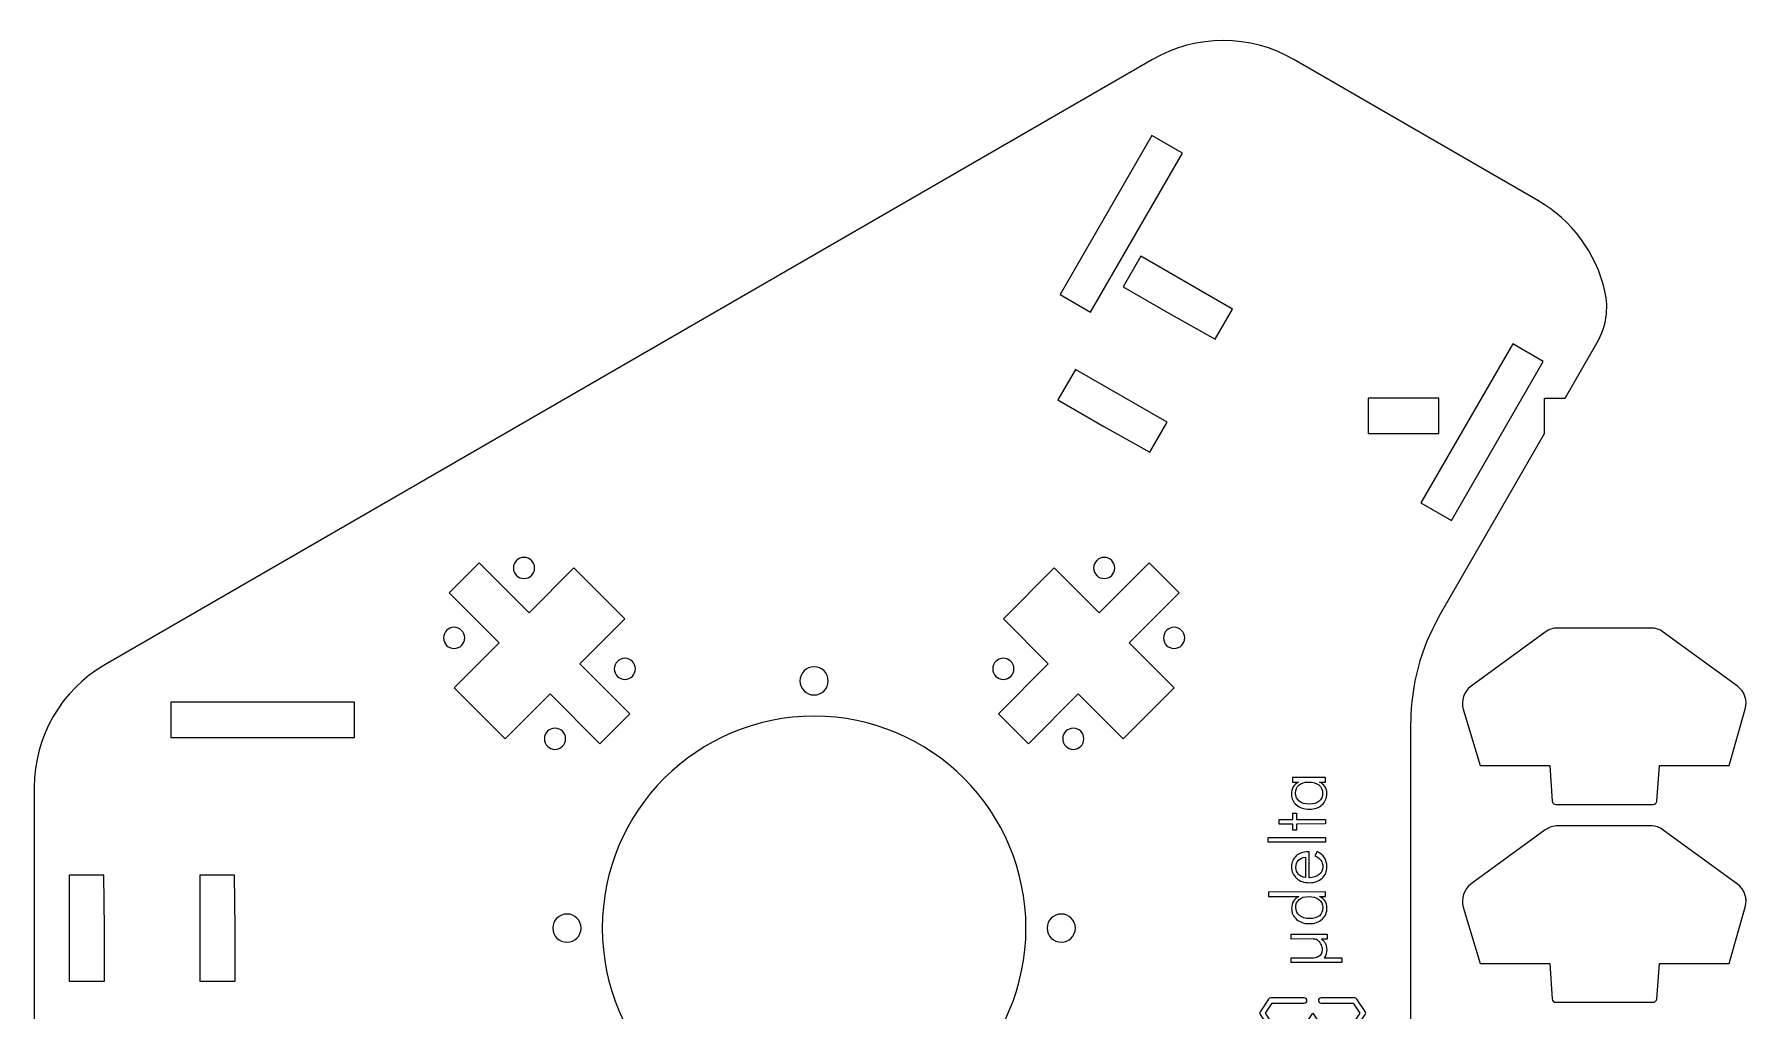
# Model space of a CAD drawing. Header units: inches. Extents: x 89 to 332, y -275 to -22.
# Drawn here: x 88.8 to 331.4, y -160 to -21.8 of the extents above; entities that cross this region are included whole.
import ezdxf

# ---------------------------------------------------------------- set-up
doc = ezdxf.new("R2010")
doc.units = ezdxf.units.IN
doc.header["$MEASUREMENT"] = 0
for name, color, linetype in [('Exterieur', 7, 'Continuous'), ('Gravure', 7, 'Continuous'), ('interieur', 7, 'Continuous')]:
    doc.layers.add(name, color=color, linetype=linetype)

# ---------------------------------------------------------------- blocks, each defined once
blk = doc.blocks.new('block 3')
at = {"layer": 'Exterieur', "lineweight": 0}
blk.add_lwpolyline([(247.06, -260.54), (247.06, -260.54)], dxfattribs=at)
blk = doc.blocks.new('block 4')
at = {"layer": 'Exterieur', "lineweight": 0}
blk.add_lwpolyline([(247.06, -260.54), (247.06, -260.54)], dxfattribs=at)
blk = doc.blocks.new('block 5')
at = {"layer": 'Exterieur', "lineweight": 0}
blk.add_lwpolyline([(289.49, -90.66), (289.49, -90.66)], dxfattribs=at)
blk = doc.blocks.new('block 6')
at = {"layer": 'Exterieur', "lineweight": 0}
blk.add_lwpolyline([(289.49, -90.66), (289.49, -90.66)], dxfattribs=at)
blk = doc.blocks.new('block 7')
at = {"layer": 'Exterieur', "lineweight": 0}
blk.add_open_spline([(267.17, -25.4), (260.98, -21.83), (253.36, -21.83), (247.17, -25.4)], degree=3, dxfattribs=at)
blk = doc.blocks.new('block 8')
at = {"layer": 'Exterieur', "lineweight": 0}
blk.add_lwpolyline([(247.17, -25.4), (98.79, -111.07)], dxfattribs=at)
blk = doc.blocks.new('block 9')
at = {"layer": 'Exterieur', "lineweight": 0}
blk.add_open_spline([(98.79, -111.07), (92.6, -114.64), (88.79, -121.24), (88.79, -128.39)], degree=3, dxfattribs=at)
blk = doc.blocks.new('block 10')
at = {"layer": 'Exterieur', "lineweight": 0}
blk.add_lwpolyline([(88.79, -128.39), (88.79, -168.3)], dxfattribs=at)
blk = doc.blocks.new('block 11')
at = {"layer": 'Exterieur', "lineweight": 0}
blk.add_open_spline([(88.79, -168.3), (88.79, -175.44), (92.6, -182.04), (98.79, -185.62)], degree=3, dxfattribs=at)
blk = doc.blocks.new('block 12')
at = {"layer": 'Exterieur', "lineweight": 0}
blk.add_lwpolyline([(98.79, -185.62), (247.17, -271.28)], dxfattribs=at)
blk = doc.blocks.new('block 13')
at = {"layer": 'Exterieur', "lineweight": 0}
blk.add_open_spline([(247.17, -271.28), (253.36, -274.86), (260.98, -274.86), (267.17, -271.28)], degree=3, dxfattribs=at)
blk = doc.blocks.new('block 14')
at = {"layer": 'Exterieur', "lineweight": 0}
blk.add_lwpolyline([(267.17, -271.28), (301.73, -251.33)], dxfattribs=at)
blk = doc.blocks.new('block 15')
at = {"layer": 'Exterieur', "lineweight": 0}
blk.add_open_spline([(301.73, -251.33), (306.54, -248.56), (309.98, -243.91), (311.22, -238.5)], degree=3, dxfattribs=at)
blk = doc.blocks.new('block 16')
at = {"layer": 'Exterieur', "lineweight": 0}
blk.add_open_spline([(311.22, -238.5), (311.79, -236.03), (311.4, -233.45), (310.14, -231.26)], degree=3, dxfattribs=at)
blk = doc.blocks.new('block 17')
at = {"layer": 'Exterieur', "lineweight": 0}
blk.add_lwpolyline([(310.14, -231.26), (305.57, -223.34)], dxfattribs=at)
blk = doc.blocks.new('block 18')
at = {"layer": 'Exterieur', "lineweight": 0}
blk.add_lwpolyline([(305.57, -223.34), (302.68, -223.34)], dxfattribs=at)
blk = doc.blocks.new('block 19')
at = {"layer": 'Exterieur', "lineweight": 0}
blk.add_lwpolyline([(302.68, -223.34), (302.68, -218.33)], dxfattribs=at)
blk = doc.blocks.new('block 20')
at = {"layer": 'Exterieur', "lineweight": 0}
blk.add_lwpolyline([(302.68, -218.33), (287.76, -192.48)], dxfattribs=at)
blk = doc.blocks.new('block 21')
at = {"layer": 'Exterieur', "lineweight": 0}
blk.add_open_spline([(283.74, -177.49), (283.74, -182.75), (285.13, -187.92), (287.76, -192.48)], degree=3, dxfattribs=at)
blk = doc.blocks.new('block 22')
at = {"layer": 'Exterieur', "lineweight": 0}
blk.add_lwpolyline([(283.74, -177.49), (283.74, -148.34)], dxfattribs=at)
blk = doc.blocks.new('block 23')
at = {"layer": 'Exterieur', "lineweight": 0}
blk.add_lwpolyline([(283.74, -148.34), (283.74, -119.2)], dxfattribs=at)
blk = doc.blocks.new('block 24')
at = {"layer": 'Exterieur', "lineweight": 0}
blk.add_open_spline([(287.76, -104.2), (285.13, -108.76), (283.74, -113.93), (283.74, -119.2)], degree=3, dxfattribs=at)
blk = doc.blocks.new('block 25')
at = {"layer": 'Exterieur', "lineweight": 0}
blk.add_lwpolyline([(287.76, -104.2), (302.68, -78.34)], dxfattribs=at)
blk = doc.blocks.new('block 26')
at = {"layer": 'Exterieur', "lineweight": 0}
blk.add_lwpolyline([(302.68, -78.34), (302.68, -73.34)], dxfattribs=at)
blk = doc.blocks.new('block 27')
at = {"layer": 'Exterieur', "lineweight": 0}
blk.add_lwpolyline([(302.68, -73.34), (305.57, -73.34)], dxfattribs=at)
blk = doc.blocks.new('block 28')
at = {"layer": 'Exterieur', "lineweight": 0}
blk.add_lwpolyline([(305.57, -73.34), (310.14, -65.43)], dxfattribs=at)
blk = doc.blocks.new('block 29')
at = {"layer": 'Exterieur', "lineweight": 0}
blk.add_open_spline([(310.14, -65.43), (311.4, -63.24), (311.79, -60.65), (311.22, -58.19)], degree=3, dxfattribs=at)
blk = doc.blocks.new('block 30')
at = {"layer": 'Exterieur', "lineweight": 0}
blk.add_open_spline([(311.22, -58.19), (309.97, -52.78), (306.54, -48.13), (301.73, -45.36)], degree=3, dxfattribs=at)
blk = doc.blocks.new('block 31')
at = {"layer": 'Exterieur', "lineweight": 0}
blk.add_lwpolyline([(301.73, -45.36), (267.17, -25.4)], dxfattribs=at)
blk = doc.blocks.new('block 32')
at = {"layer": 'Exterieur', "lineweight": 0}
blk.add_lwpolyline([(247.06, -36.14), (247.06, -36.14)], dxfattribs=at)
blk = doc.blocks.new('block 33')
at = {"layer": 'Exterieur', "lineweight": 0}
blk.add_lwpolyline([(247.06, -36.14), (247.06, -36.14)], dxfattribs=at)
blk = doc.blocks.new('block 34')
at = {"layer": 'Exterieur', "lineweight": 0}
blk.add_lwpolyline([(298.16, -231.04), (298.16, -231.04)], dxfattribs=at)
blk = doc.blocks.new('block 35')
at = {"layer": 'Exterieur', "lineweight": 0}
blk.add_lwpolyline([(289.49, -206.03), (289.49, -206.03)], dxfattribs=at)
blk = doc.blocks.new('block 36')
at = {"layer": 'Exterieur', "lineweight": 0}
for points in [[(289.49, -206.03), (289.49, -206.03)], [(302.49, -228.54), (302.49, -228.54)]]:
    blk.add_lwpolyline(points, dxfattribs=at)
blk = doc.blocks.new('block 37')
at = {"layer": 'Exterieur', "lineweight": 0}
for points in [[(302.49, -228.54), (302.49, -228.54)], [(298.16, -231.04), (298.16, -231.04)]]:
    blk.add_lwpolyline(points, dxfattribs=at)
blk = doc.blocks.new('block 2')
at = {"layer": 'Exterieur'}
for name in ['block 7', 'block 8', 'block 31', 'block 32', 'block 33', 'block 30', 'block 29', 'block 28', 'block 26', 'block 27', 'block 25', 'block 5', 'block 6', 'block 24', 'block 9', 'block 23', 'block 10', 'block 22', 'block 11', 'block 21', 'block 12', 'block 20', 'block 35', 'block 36', 'block 19', 'block 18', 'block 17', 'block 37', 'block 34', 'block 16', 'block 15', 'block 14', 'block 3', 'block 4', 'block 13']:
    blk.add_blockref(name, (0, 0), dxfattribs=at)
blk = doc.blocks.new('block 39')
at = {"layer": 'Exterieur', "lineweight": 0}
blk.add_lwpolyline([(303.44, -125.33), (303.76, -130.35)], dxfattribs=at)
blk = doc.blocks.new('block 40')
at = {"layer": 'Exterieur', "lineweight": 0}
blk.add_open_spline([(303.76, -130.35), (303.77, -130.61), (303.99, -130.82), (304.26, -130.82)], degree=3, dxfattribs=at)
blk = doc.blocks.new('block 41')
at = {"layer": 'Exterieur', "lineweight": 0}
blk.add_lwpolyline([(304.26, -130.82), (318.06, -130.82)], dxfattribs=at)
blk = doc.blocks.new('block 42')
at = {"layer": 'Exterieur', "lineweight": 0}
blk.add_open_spline([(318.06, -130.82), (318.32, -130.82), (318.54, -130.62), (318.56, -130.35)], degree=3, dxfattribs=at)
blk = doc.blocks.new('block 43')
at = {"layer": 'Exterieur', "lineweight": 0}
blk.add_lwpolyline([(318.56, -130.35), (318.94, -125.34)], dxfattribs=at)
blk = doc.blocks.new('block 44')
at = {"layer": 'Exterieur', "lineweight": 0}
blk.add_lwpolyline([(318.94, -125.34), (328.82, -125.34)], dxfattribs=at)
blk = doc.blocks.new('block 45')
at = {"layer": 'Exterieur', "lineweight": 0}
blk.add_lwpolyline([(328.82, -125.34), (331.1, -117.35)], dxfattribs=at)
blk = doc.blocks.new('block 46')
at = {"layer": 'Exterieur', "lineweight": 0}
blk.add_open_spline([(331.1, -117.35), (331.45, -116.14), (331, -114.85), (329.99, -114.11)], degree=3, dxfattribs=at)
blk = doc.blocks.new('block 47')
at = {"layer": 'Exterieur', "lineweight": 0}
blk.add_lwpolyline([(329.99, -114.11), (319.49, -106.43)], dxfattribs=at)
blk = doc.blocks.new('block 48')
at = {"layer": 'Exterieur', "lineweight": 0}
blk.add_open_spline([(319.49, -106.43), (318.98, -106.06), (318.36, -105.86), (317.72, -105.86)], degree=3, dxfattribs=at)
blk = doc.blocks.new('block 49')
at = {"layer": 'Exterieur', "lineweight": 0}
blk.add_lwpolyline([(317.72, -105.86), (304.55, -105.86)], dxfattribs=at)
blk = doc.blocks.new('block 50')
at = {"layer": 'Exterieur', "lineweight": 0}
blk.add_open_spline([(304.55, -105.86), (303.91, -105.86), (303.29, -106.06), (302.78, -106.43)], degree=3, dxfattribs=at)
blk = doc.blocks.new('block 51')
at = {"layer": 'Exterieur', "lineweight": 0}
blk.add_lwpolyline([(302.78, -106.43), (292.27, -114.08)], dxfattribs=at)
blk = doc.blocks.new('block 52')
at = {"layer": 'Exterieur', "lineweight": 0}
blk.add_open_spline([(292.27, -114.08), (291.24, -114.83), (290.8, -116.15), (291.16, -117.37)], degree=3, dxfattribs=at)
blk = doc.blocks.new('block 53')
at = {"layer": 'Exterieur', "lineweight": 0}
blk.add_lwpolyline([(291.16, -117.37), (293.56, -125.33)], dxfattribs=at)
blk = doc.blocks.new('block 54')
at = {"layer": 'Exterieur', "lineweight": 0}
blk.add_lwpolyline([(293.56, -125.33), (303.44, -125.33)], dxfattribs=at)
blk = doc.blocks.new('block 38')
at = {"layer": 'Exterieur'}
for name in ['block 51', 'block 50', 'block 49', 'block 48', 'block 47', 'block 52', 'block 46', 'block 53', 'block 45', 'block 54', 'block 39', 'block 43', 'block 44', 'block 40', 'block 41', 'block 42']:
    blk.add_blockref(name, (0, 0), dxfattribs=at)
blk = doc.blocks.new('block 56')
at = {"layer": 'Exterieur', "lineweight": 0}
blk.add_lwpolyline([(303.44, -153.34), (303.76, -158.36)], dxfattribs=at)
blk = doc.blocks.new('block 57')
at = {"layer": 'Exterieur', "lineweight": 0}
blk.add_open_spline([(303.76, -158.36), (303.77, -158.62), (303.99, -158.83), (304.26, -158.83)], degree=3, dxfattribs=at)
blk = doc.blocks.new('block 58')
at = {"layer": 'Exterieur', "lineweight": 0}
blk.add_lwpolyline([(304.26, -158.83), (318.06, -158.83)], dxfattribs=at)
blk = doc.blocks.new('block 59')
at = {"layer": 'Exterieur', "lineweight": 0}
blk.add_open_spline([(318.06, -158.83), (318.32, -158.83), (318.54, -158.63), (318.56, -158.37)], degree=3, dxfattribs=at)
blk = doc.blocks.new('block 60')
at = {"layer": 'Exterieur', "lineweight": 0}
blk.add_lwpolyline([(318.56, -158.37), (318.94, -153.35)], dxfattribs=at)
blk = doc.blocks.new('block 61')
at = {"layer": 'Exterieur', "lineweight": 0}
blk.add_lwpolyline([(318.94, -153.35), (328.82, -153.35)], dxfattribs=at)
blk = doc.blocks.new('block 62')
at = {"layer": 'Exterieur', "lineweight": 0}
blk.add_lwpolyline([(328.82, -153.35), (331.1, -145.36)], dxfattribs=at)
blk = doc.blocks.new('block 63')
at = {"layer": 'Exterieur', "lineweight": 0}
blk.add_open_spline([(331.1, -145.36), (331.45, -144.15), (331, -142.86), (329.99, -142.12)], degree=3, dxfattribs=at)
blk = doc.blocks.new('block 64')
at = {"layer": 'Exterieur', "lineweight": 0}
blk.add_lwpolyline([(329.99, -142.12), (319.49, -134.45)], dxfattribs=at)
blk = doc.blocks.new('block 65')
at = {"layer": 'Exterieur', "lineweight": 0}
blk.add_open_spline([(319.49, -134.45), (318.98, -134.07), (318.36, -133.87), (317.72, -133.87)], degree=3, dxfattribs=at)
blk = doc.blocks.new('block 66')
at = {"layer": 'Exterieur', "lineweight": 0}
blk.add_lwpolyline([(317.72, -133.87), (304.55, -133.87)], dxfattribs=at)
blk = doc.blocks.new('block 67')
at = {"layer": 'Exterieur', "lineweight": 0}
blk.add_open_spline([(304.55, -133.87), (303.91, -133.87), (303.29, -134.07), (302.78, -134.44)], degree=3, dxfattribs=at)
blk = doc.blocks.new('block 68')
at = {"layer": 'Exterieur', "lineweight": 0}
blk.add_lwpolyline([(302.78, -134.44), (292.27, -142.09)], dxfattribs=at)
blk = doc.blocks.new('block 69')
at = {"layer": 'Exterieur', "lineweight": 0}
blk.add_open_spline([(292.27, -142.09), (291.24, -142.84), (290.8, -144.16), (291.16, -145.38)], degree=3, dxfattribs=at)
blk = doc.blocks.new('block 70')
at = {"layer": 'Exterieur', "lineweight": 0}
blk.add_lwpolyline([(291.16, -145.38), (293.56, -153.34)], dxfattribs=at)
blk = doc.blocks.new('block 71')
at = {"layer": 'Exterieur', "lineweight": 0}
blk.add_lwpolyline([(293.56, -153.34), (303.44, -153.34)], dxfattribs=at)
blk = doc.blocks.new('block 55')
at = {"layer": 'Exterieur'}
for name in ['block 68', 'block 67', 'block 66', 'block 65', 'block 64', 'block 69', 'block 63', 'block 70', 'block 62', 'block 71', 'block 56', 'block 60', 'block 61', 'block 57', 'block 58', 'block 59']:
    blk.add_blockref(name, (0, 0), dxfattribs=at)
blk = doc.blocks.new('block 97')
at = {"layer": 'interieur', "lineweight": 0}
blk.add_open_spline([(248.71, -107.26), (248.71, -106.43), (249.39, -105.76), (250.21, -105.76), (251.04, -105.76), (251.71, -106.43), (251.71, -107.26), (251.71, -108.09), (251.04, -108.76), (250.21, -108.76), (249.39, -108.76), (248.71, -108.09), (248.71, -107.26), (248.71, -107.26), (248.71, -107.26), (248.71, -107.26)], degree=3, knots=[0, 0, 0, 0, 1, 1, 1, 2, 2, 2, 3, 3, 3, 4, 4, 4, 5, 5, 5, 5], dxfattribs=at)
blk = doc.blocks.new('block 106')
at = {"layer": 'interieur', "lineweight": 0}
blk.add_lwpolyline([(243.85, -107.97), (250.92, -100.9)], dxfattribs=at)
blk = doc.blocks.new('block 107')
at = {"layer": 'interieur', "lineweight": 0}
blk.add_lwpolyline([(243.85, -107.97), (243.85, -107.97)], dxfattribs=at)
blk = doc.blocks.new('block 108')
at = {"layer": 'interieur', "lineweight": 0}
blk.add_lwpolyline([(232.39, -110.94), (232.39, -110.94)], dxfattribs=at)
blk = doc.blocks.new('block 109')
at = {"layer": 'interieur', "lineweight": 0}
blk.add_lwpolyline([(226.03, -104.57), (232.39, -110.94)], dxfattribs=at)
blk = doc.blocks.new('block 110')
at = {"layer": 'interieur', "lineweight": 0}
blk.add_lwpolyline([(233.24, -97.36), (226.03, -104.57)], dxfattribs=at)
blk = doc.blocks.new('block 111')
at = {"layer": 'interieur', "lineweight": 0}
blk.add_lwpolyline([(239.61, -103.72), (233.24, -97.36)], dxfattribs=at)
blk = doc.blocks.new('block 112')
at = {"layer": 'interieur', "lineweight": 0}
blk.add_lwpolyline([(246.68, -96.65), (239.61, -103.72)], dxfattribs=at)
blk = doc.blocks.new('block 113')
at = {"layer": 'interieur', "lineweight": 0}
blk.add_lwpolyline([(250.92, -100.9), (246.68, -96.65)], dxfattribs=at)
blk = doc.blocks.new('block 115')
at = {"layer": 'interieur', "lineweight": 0}
blk.add_open_spline([(238.81, -97.36), (238.81, -96.53), (239.49, -95.86), (240.31, -95.86), (241.14, -95.86), (241.81, -96.53), (241.81, -97.36), (241.81, -98.19), (241.14, -98.86), (240.31, -98.86), (239.49, -98.86), (238.81, -98.19), (238.81, -97.36), (238.81, -97.36), (238.81, -97.36), (238.81, -97.36)], degree=3, knots=[0, 0, 0, 0, 1, 1, 1, 2, 2, 2, 3, 3, 3, 4, 4, 4, 5, 5, 5, 5], dxfattribs=at)
blk = doc.blocks.new('block 116')
at = {"layer": 'interieur', "lineweight": 0}
blk.add_lwpolyline([(226.03, -110.14), (226.03, -110.14)], dxfattribs=at)
blk = doc.blocks.new('block 118')
at = {"layer": 'interieur', "lineweight": 0}
blk.add_lwpolyline([(199.23, -111.34), (199.23, -111.34)], dxfattribs=at)
blk = doc.blocks.new('block 119')
at = {"layer": 'interieur', "lineweight": 0}
blk.add_open_spline([(232.23, -148.34), (232.23, -147.24), (233.13, -146.34), (234.23, -146.34), (235.34, -146.34), (236.23, -147.24), (236.23, -148.34), (236.23, -149.45), (235.34, -150.34), (234.23, -150.34), (233.13, -150.34), (232.23, -149.45), (232.23, -148.34), (232.23, -148.34), (232.23, -148.34), (232.23, -148.34)], degree=3, knots=[0, 0, 0, 0, 1, 1, 1, 2, 2, 2, 3, 3, 3, 4, 4, 4, 5, 5, 5, 5], dxfattribs=at)
blk = doc.blocks.new('block 120')
at = {"layer": 'interieur', "lineweight": 0}
blk.add_open_spline([(162.23, -148.34), (162.23, -147.24), (163.13, -146.34), (164.23, -146.34), (165.34, -146.34), (166.23, -147.24), (166.23, -148.34), (166.23, -149.45), (165.34, -150.34), (164.23, -150.34), (163.13, -150.34), (162.23, -149.45), (162.23, -148.34), (162.23, -148.34), (162.23, -148.34), (162.23, -148.34)], degree=3, knots=[0, 0, 0, 0, 1, 1, 1, 2, 2, 2, 3, 3, 3, 4, 4, 4, 5, 5, 5, 5], dxfattribs=at)
blk = doc.blocks.new('block 127')
at = {"layer": 'interieur', "lineweight": 0}
blk.add_open_spline([(234.43, -121.54), (234.43, -120.71), (235.1, -120.04), (235.93, -120.04), (236.76, -120.04), (237.43, -120.71), (237.43, -121.54), (237.43, -122.37), (236.76, -123.04), (235.93, -123.04), (235.1, -123.04), (234.43, -122.37), (234.43, -121.54), (234.43, -121.54), (234.43, -121.54), (234.43, -121.54)], degree=3, knots=[0, 0, 0, 0, 1, 1, 1, 2, 2, 2, 3, 3, 3, 4, 4, 4, 5, 5, 5, 5], dxfattribs=at)
blk = doc.blocks.new('block 134')
at = {"layer": 'interieur', "lineweight": 0}
blk.add_lwpolyline([(243, -121.54), (250.21, -114.33)], dxfattribs=at)
blk = doc.blocks.new('block 135')
at = {"layer": 'interieur', "lineweight": 0}
blk.add_lwpolyline([(236.64, -115.18), (243, -121.54)], dxfattribs=at)
blk = doc.blocks.new('block 136')
at = {"layer": 'interieur', "lineweight": 0}
blk.add_lwpolyline([(229.57, -122.25), (236.64, -115.18)], dxfattribs=at)
blk = doc.blocks.new('block 137')
at = {"layer": 'interieur', "lineweight": 0}
blk.add_lwpolyline([(225.32, -118.01), (229.57, -122.25)], dxfattribs=at)
blk = doc.blocks.new('block 141')
at = {"layer": 'interieur', "lineweight": 0}
blk.add_open_spline([(146.75, -107.26), (146.75, -106.43), (147.42, -105.76), (148.25, -105.76), (149.08, -105.76), (149.75, -106.43), (149.75, -107.26), (149.75, -108.09), (149.08, -108.76), (148.25, -108.76), (147.42, -108.76), (146.75, -108.09), (146.75, -107.26), (146.75, -107.26), (146.75, -107.26), (146.75, -107.26)], degree=3, knots=[0, 0, 0, 0, 1, 1, 1, 2, 2, 2, 3, 3, 3, 4, 4, 4, 5, 5, 5, 5], dxfattribs=at)
blk = doc.blocks.new('block 142')
at = {"layer": 'interieur', "lineweight": 0}
blk.add_lwpolyline([(158.86, -103.72), (151.78, -96.65)], dxfattribs=at)
blk = doc.blocks.new('block 143')
at = {"layer": 'interieur', "lineweight": 0}
blk.add_lwpolyline([(165.22, -97.36), (158.86, -103.72)], dxfattribs=at)
blk = doc.blocks.new('block 144')
at = {"layer": 'interieur', "lineweight": 0}
blk.add_lwpolyline([(172.43, -104.57), (165.22, -97.36)], dxfattribs=at)
blk = doc.blocks.new('block 145')
at = {"layer": 'interieur', "lineweight": 0}
blk.add_lwpolyline([(166.07, -110.94), (172.43, -104.57)], dxfattribs=at)
blk = doc.blocks.new('block 146')
at = {"layer": 'interieur', "lineweight": 0}
blk.add_lwpolyline([(166.07, -110.94), (166.07, -110.94)], dxfattribs=at)
blk = doc.blocks.new('block 147')
at = {"layer": 'interieur', "lineweight": 0}
blk.add_lwpolyline([(154.61, -107.97), (154.61, -107.97)], dxfattribs=at)
blk = doc.blocks.new('block 148')
at = {"layer": 'interieur', "lineweight": 0}
blk.add_lwpolyline([(147.54, -100.9), (154.61, -107.97)], dxfattribs=at)
blk = doc.blocks.new('block 149')
at = {"layer": 'interieur', "lineweight": 0}
blk.add_lwpolyline([(151.78, -96.65), (147.54, -100.9)], dxfattribs=at)
blk = doc.blocks.new('block 150')
at = {"layer": 'interieur', "lineweight": 0}
blk.add_open_spline([(156.65, -97.36), (156.65, -96.53), (157.32, -95.86), (158.15, -95.86), (158.98, -95.86), (159.65, -96.53), (159.65, -97.36), (159.65, -98.19), (158.98, -98.86), (158.15, -98.86), (157.32, -98.86), (156.65, -98.19), (156.65, -97.36), (156.65, -97.36), (156.65, -97.36), (156.65, -97.36)], degree=3, knots=[0, 0, 0, 0, 1, 1, 1, 2, 2, 2, 3, 3, 3, 4, 4, 4, 5, 5, 5, 5], dxfattribs=at)
blk = doc.blocks.new('block 151')
at = {"layer": 'interieur', "lineweight": 0}
blk.add_lwpolyline([(172.43, -110.14), (172.43, -110.14)], dxfattribs=at)
blk = doc.blocks.new('block 152')
at = {"layer": 'interieur', "lineweight": 0}
blk.add_open_spline([(161.03, -121.54), (161.03, -120.71), (161.7, -120.04), (162.53, -120.04), (163.36, -120.04), (164.03, -120.71), (164.03, -121.54), (164.03, -122.37), (163.36, -123.04), (162.53, -123.04), (161.7, -123.04), (161.03, -122.37), (161.03, -121.54), (161.03, -121.54), (161.03, -121.54), (161.03, -121.54)], degree=3, knots=[0, 0, 0, 0, 1, 1, 1, 2, 2, 2, 3, 3, 3, 4, 4, 4, 5, 5, 5, 5], dxfattribs=at)
blk = doc.blocks.new('block 153')
at = {"layer": 'interieur', "lineweight": 0}
blk.add_lwpolyline([(168.9, -122.25), (173.14, -118.01)], dxfattribs=at)
blk = doc.blocks.new('block 154')
at = {"layer": 'interieur', "lineweight": 0}
blk.add_lwpolyline([(161.83, -115.18), (168.9, -122.25)], dxfattribs=at)
blk = doc.blocks.new('block 155')
at = {"layer": 'interieur', "lineweight": 0}
blk.add_lwpolyline([(155.46, -121.54), (161.83, -115.18)], dxfattribs=at)
blk = doc.blocks.new('block 156')
at = {"layer": 'interieur', "lineweight": 0}
blk.add_lwpolyline([(148.25, -114.33), (155.46, -121.54)], dxfattribs=at)
blk = doc.blocks.new('block 157')
at = {"layer": 'interieur', "lineweight": 0}
blk.add_open_spline([(169.23, -148.34), (169.23, -131.77), (182.66, -118.34), (199.23, -118.34), (215.8, -118.34), (229.23, -131.77), (229.23, -148.34), (229.23, -164.91), (215.8, -178.34), (199.23, -178.34), (182.66, -178.34), (169.23, -164.91), (169.23, -148.34), (169.23, -148.34), (169.23, -148.34), (169.23, -148.34)], degree=3, knots=[0, 0, 0, 0, 1, 1, 1, 2, 2, 2, 3, 3, 3, 4, 4, 4, 5, 5, 5, 5], dxfattribs=at)
blk = doc.blocks.new('block 174')
at = {"layer": 'interieur', "lineweight": 0}
blk.add_lwpolyline([(277.68, -73.34), (277.68, -78.34)], dxfattribs=at)
blk = doc.blocks.new('block 175')
at = {"layer": 'interieur', "lineweight": 0}
blk.add_lwpolyline([(256.03, -64.97), (258.48, -60.73)], dxfattribs=at)
blk = doc.blocks.new('block 176')
at = {"layer": 'interieur', "lineweight": 0}
blk.add_lwpolyline([(249.48, -61.31), (256.03, -64.97)], dxfattribs=at)
blk = doc.blocks.new('block 177')
at = {"layer": 'interieur', "lineweight": 0}
blk.add_lwpolyline([(242.99, -57.56), (249.48, -61.31)], dxfattribs=at)
blk = doc.blocks.new('block 178')
at = {"layer": 'interieur', "lineweight": 0}
blk.add_lwpolyline([(245.49, -53.23), (242.99, -57.56)], dxfattribs=at)
blk = doc.blocks.new('block 179')
at = {"layer": 'interieur', "lineweight": 0}
blk.add_lwpolyline([(258.48, -60.73), (245.49, -53.23)], dxfattribs=at)
blk = doc.blocks.new('block 180')
at = {"layer": 'interieur', "lineweight": 0}
blk.add_lwpolyline([(238.39, -61.16), (251.39, -38.64)], dxfattribs=at)
blk = doc.blocks.new('block 181')
at = {"layer": 'interieur', "lineweight": 0}
blk.add_lwpolyline([(234.06, -58.66), (238.39, -61.16)], dxfattribs=at)
blk = doc.blocks.new('block 182')
at = {"layer": 'interieur', "lineweight": 0}
blk.add_lwpolyline([(246.78, -80.99), (249.23, -76.75)], dxfattribs=at)
blk = doc.blocks.new('block 183')
at = {"layer": 'interieur', "lineweight": 0}
blk.add_lwpolyline([(240.24, -77.32), (246.78, -80.99)], dxfattribs=at)
blk = doc.blocks.new('block 184')
at = {"layer": 'interieur', "lineweight": 0}
blk.add_lwpolyline([(233.74, -73.58), (240.24, -77.32)], dxfattribs=at)
blk = doc.blocks.new('block 185')
at = {"layer": 'interieur', "lineweight": 0}
blk.add_lwpolyline([(236.24, -69.25), (233.74, -73.58)], dxfattribs=at)
blk = doc.blocks.new('block 186')
at = {"layer": 'interieur', "lineweight": 0}
blk.add_lwpolyline([(249.23, -76.75), (236.24, -69.25)], dxfattribs=at)
blk = doc.blocks.new('block 187')
at = {"layer": 'interieur', "lineweight": 0}
blk.add_lwpolyline([(287.68, -78.34), (287.68, -73.34)], dxfattribs=at)
blk = doc.blocks.new('block 188')
at = {"layer": 'interieur', "lineweight": 0}
blk.add_lwpolyline([(287.68, -78.34), (287.68, -78.34)], dxfattribs=at)
blk = doc.blocks.new('block 189')
at = {"layer": 'interieur', "lineweight": 0}
blk.add_lwpolyline([(287.68, -73.34), (287.68, -73.34)], dxfattribs=at)
blk = doc.blocks.new('block 190')
at = {"layer": 'interieur', "lineweight": 0}
blk.add_lwpolyline([(298.16, -65.64), (298.16, -65.64)], dxfattribs=at)
blk = doc.blocks.new('block 191')
at = {"layer": 'interieur', "lineweight": 0}
blk.add_lwpolyline([(302.49, -68.14), (298.16, -65.64)], dxfattribs=at)
blk = doc.blocks.new('block 192')
at = {"layer": 'interieur', "lineweight": 0}
blk.add_lwpolyline([(108.15, -121.34), (134.15, -121.34)], dxfattribs=at)
blk = doc.blocks.new('block 193')
at = {"layer": 'interieur', "lineweight": 0}
blk.add_lwpolyline([(108.15, -116.34), (108.15, -121.34)], dxfattribs=at)
blk = doc.blocks.new('block 194')
at = {"layer": 'interieur', "lineweight": 0}
blk.add_lwpolyline([(134.15, -116.34), (108.15, -116.34)], dxfattribs=at)
blk = doc.blocks.new('block 195')
at = {"layer": 'interieur', "lineweight": 0}
blk.add_lwpolyline([(134.15, -121.34), (134.15, -116.34)], dxfattribs=at)
blk = doc.blocks.new('block 196')
at = {"layer": 'interieur', "lineweight": 0}
blk.add_lwpolyline([(117.22, -148.34), (117.13, -140.84)], dxfattribs=at)
blk = doc.blocks.new('block 197')
at = {"layer": 'interieur', "lineweight": 0}
blk.add_lwpolyline([(117.23, -155.84), (117.22, -148.34)], dxfattribs=at)
blk = doc.blocks.new('block 198')
at = {"layer": 'interieur', "lineweight": 0}
blk.add_lwpolyline([(112.23, -155.84), (117.23, -155.84)], dxfattribs=at)
blk = doc.blocks.new('block 199')
at = {"layer": 'interieur', "lineweight": 0}
blk.add_lwpolyline([(112.23, -140.84), (112.23, -155.84)], dxfattribs=at)
blk = doc.blocks.new('block 200')
at = {"layer": 'interieur', "lineweight": 0}
blk.add_lwpolyline([(117.13, -140.84), (112.23, -140.84)], dxfattribs=at)
blk = doc.blocks.new('block 205')
at = {"layer": 'interieur', "lineweight": 0}
blk.add_lwpolyline([(108.15, -121.34), (134.15, -121.34)], dxfattribs=at)
blk = doc.blocks.new('block 206')
at = {"layer": 'interieur', "lineweight": 0}
blk.add_lwpolyline([(108.15, -116.34), (108.15, -121.34)], dxfattribs=at)
blk = doc.blocks.new('block 207')
at = {"layer": 'interieur', "lineweight": 0}
blk.add_lwpolyline([(134.15, -116.34), (108.15, -116.34)], dxfattribs=at)
blk = doc.blocks.new('block 208')
at = {"layer": 'interieur', "lineweight": 0}
blk.add_lwpolyline([(134.15, -121.34), (134.15, -116.34)], dxfattribs=at)
blk = doc.blocks.new('block 209')
at = {"layer": 'interieur', "lineweight": 0}
blk.add_lwpolyline([(98.63, -140.84), (93.73, -140.84)], dxfattribs=at)
blk = doc.blocks.new('block 210')
at = {"layer": 'interieur', "lineweight": 0}
blk.add_lwpolyline([(98.73, -148.34), (98.63, -140.84)], dxfattribs=at)
blk = doc.blocks.new('block 211')
at = {"layer": 'interieur', "lineweight": 0}
blk.add_lwpolyline([(98.73, -155.84), (98.73, -148.34)], dxfattribs=at)
blk = doc.blocks.new('block 212')
at = {"layer": 'interieur', "lineweight": 0}
blk.add_lwpolyline([(93.73, -155.84), (98.73, -155.84)], dxfattribs=at)
blk = doc.blocks.new('block 213')
at = {"layer": 'interieur', "lineweight": 0}
blk.add_lwpolyline([(93.73, -140.84), (93.73, -155.84)], dxfattribs=at)
blk = doc.blocks.new('block 215')
at = {"layer": 'Gravure', "lineweight": 0}
for points in [[(267.56, -133.61), (267.56, -134.46), (267.01, -134.46), (267.01, -133.61), (265.11, -133.61), (265.11, -132.98), (267.01, -132.98), (267.01, -132.05), (267.55, -132.05), (267.55, -132.98), (271.64, -132.97), (271.64, -133.6), (267.56, -133.61)], [(271.64, -135.49), (271.64, -136.16), (263.55, -136.17), (263.55, -135.51), (271.64, -135.49)]]:
    blk.add_lwpolyline(points, dxfattribs=at)
for points, knots in [([(271.63, -127.67), (271.63, -127.67), (270.78, -127.67), (270.78, -127.67), (271.13, -127.82), (271.39, -128.03), (271.57, -128.31), (271.75, -128.59), (271.84, -128.91), (271.84, -129.29), (271.84, -129.96), (271.61, -130.49), (271.15, -130.9), (270.7, -131.3), (270.1, -131.51), (269.35, -131.51), (268.61, -131.51), (268, -131.31), (267.53, -130.91), (267.06, -130.51), (266.83, -129.99), (266.83, -129.36), (266.83, -128.97), (266.91, -128.63), (267.09, -128.34), (267.26, -128.05), (267.51, -127.83), (267.84, -127.67), (267.84, -127.67), (267, -127.67), (267, -127.67), (267, -127.67), (267, -127.03), (267, -127.03), (267, -127.03), (271.63, -127.02), (271.63, -127.02), (271.63, -127.02), (271.63, -127.67), (271.63, -127.67)], [0, 0, 0, 0, 1, 1, 1, 2, 2, 2, 3, 3, 3, 4, 4, 4, 5, 5, 5, 6, 6, 6, 7, 7, 7, 8, 8, 8, 9, 9, 9, 10, 10, 10, 11, 11, 11, 12, 12, 12, 13, 13, 13, 13]), ([(269.37, -130.79), (269.97, -130.79), (270.43, -130.66), (270.75, -130.39), (271.08, -130.12), (271.24, -129.73), (271.24, -129.23), (271.24, -128.74), (271.06, -128.36), (270.7, -128.08), (270.35, -127.8), (269.86, -127.66), (269.24, -127.66), (268.68, -127.66), (268.23, -127.8), (267.91, -128.08), (267.58, -128.36), (267.42, -128.74), (267.42, -129.22), (267.42, -129.71), (267.59, -130.09), (267.94, -130.37), (268.29, -130.65), (268.76, -130.79), (269.37, -130.79)], [0, 0, 0, 0, 1, 1, 1, 2, 2, 2, 3, 3, 3, 4, 4, 4, 5, 5, 5, 6, 6, 6, 7, 7, 7, 8, 8, 8, 8]), ([(269.35, -137.54), (269.35, -137.54), (269.35, -141.22), (269.35, -141.22), (269.95, -141.2), (270.42, -141.05), (270.76, -140.77), (271.1, -140.49), (271.27, -140.11), (271.27, -139.64), (271.27, -139.29), (271.18, -138.99), (270.99, -138.74), (270.81, -138.48), (270.53, -138.27), (270.16, -138.1), (270.16, -138.1), (270.48, -137.51), (270.48, -137.51), (270.95, -137.74), (271.3, -138.03), (271.52, -138.37), (271.74, -138.72), (271.85, -139.14), (271.85, -139.63), (271.85, -140.31), (271.63, -140.86), (271.17, -141.28), (270.72, -141.7), (270.12, -141.91), (269.39, -141.91), (268.63, -141.92), (268.01, -141.71), (267.55, -141.29), (267.08, -140.88), (266.85, -140.33), (266.84, -139.66), (266.84, -139.02), (267.06, -138.51), (267.49, -138.12), (267.92, -137.73), (268.49, -137.54), (269.21, -137.54), (269.21, -137.54), (269.35, -137.54), (269.35, -137.54)], [0, 0, 0, 0, 1, 1, 1, 2, 2, 2, 3, 3, 3, 4, 4, 4, 5, 5, 5, 6, 6, 6, 7, 7, 7, 8, 8, 8, 9, 9, 9, 10, 10, 10, 11, 11, 11, 12, 12, 12, 13, 13, 13, 14, 14, 14, 15, 15, 15, 15]), ([(268.8, -138.3), (268.38, -138.33), (268.05, -138.48), (267.81, -138.73), (267.58, -138.98), (267.47, -139.32), (267.47, -139.75), (267.47, -140.14), (267.59, -140.46), (267.83, -140.72), (268.08, -140.99), (268.4, -141.14), (268.81, -141.18), (268.81, -141.18), (268.8, -138.3), (268.8, -138.3)], [0, 0, 0, 0, 1, 1, 1, 2, 2, 2, 3, 3, 3, 4, 4, 4, 5, 5, 5, 5]), ([(271.66, -143.87), (271.66, -143.87), (270.81, -143.87), (270.81, -143.87), (271.15, -144.02), (271.42, -144.24), (271.59, -144.51), (271.77, -144.79), (271.86, -145.11), (271.86, -145.48), (271.86, -146.15), (271.63, -146.68), (271.18, -147.09), (270.72, -147.5), (270.12, -147.7), (269.37, -147.7), (268.63, -147.7), (268.03, -147.5), (267.56, -147.1), (267.09, -146.7), (266.85, -146.19), (266.85, -145.55), (266.85, -145.16), (266.94, -144.82), (267.11, -144.54), (267.28, -144.25), (267.54, -144.03), (267.87, -143.88), (267.87, -143.88), (263.56, -143.88), (263.56, -143.88), (263.56, -143.88), (263.56, -143.23), (263.56, -143.23), (263.56, -143.23), (271.65, -143.22), (271.65, -143.22), (271.65, -143.22), (271.66, -143.87), (271.66, -143.87)], [0, 0, 0, 0, 1, 1, 1, 2, 2, 2, 3, 3, 3, 4, 4, 4, 5, 5, 5, 6, 6, 6, 7, 7, 7, 8, 8, 8, 9, 9, 9, 10, 10, 10, 11, 11, 11, 12, 12, 12, 13, 13, 13, 13]), ([(269.39, -146.99), (269.99, -146.99), (270.45, -146.85), (270.78, -146.58), (271.1, -146.31), (271.26, -145.92), (271.26, -145.42), (271.26, -144.94), (271.08, -144.56), (270.73, -144.28), (270.38, -144), (269.89, -143.86), (269.27, -143.86), (268.7, -143.86), (268.26, -144), (267.93, -144.28), (267.6, -144.55), (267.44, -144.93), (267.44, -145.42), (267.44, -145.9), (267.62, -146.28), (267.96, -146.56), (268.31, -146.85), (268.79, -146.99), (269.39, -146.99)], [0, 0, 0, 0, 1, 1, 1, 2, 2, 2, 3, 3, 3, 4, 4, 4, 5, 5, 5, 6, 6, 6, 7, 7, 7, 8, 8, 8, 8])]:
    blk.add_open_spline(points, degree=3, knots=knots, dxfattribs=at)
blk = doc.blocks.new('block 216')
at = {"layer": 'Gravure', "lineweight": 0}
blk.add_open_spline([(266.8, -149.88), (266.8, -149.88), (269.89, -149.87), (269.89, -149.87), (270.06, -149.87), (270.23, -149.91), (270.37, -149.96), (270.79, -150.13), (271.23, -150.75), (271.23, -151.38), (271.23, -152.24), (270.57, -152.54), (269.58, -152.54), (269.58, -152.54), (266.81, -152.54), (266.81, -152.54), (266.81, -152.54), (266.81, -152.55), (266.81, -152.55), (266.81, -152.55), (266.81, -153.21), (266.81, -153.21), (266.81, -153.21), (269.74, -153.2), (269.74, -153.2), (269.74, -153.2), (273.96, -153.2), (273.96, -153.2), (273.96, -153.2), (273.96, -152.54), (273.96, -152.54), (273.96, -152.54), (271.48, -152.54), (271.48, -152.54), (271.76, -152.18), (271.82, -151.74), (271.82, -151.39), (271.82, -150.63), (271.47, -150.13), (271.09, -149.88), (271.09, -149.88), (271.87, -149.88), (271.87, -149.88), (271.87, -149.88), (271.87, -149.17), (271.87, -149.17), (271.87, -149.17), (270.48, -149.17), (270.48, -149.17), (270.48, -149.17), (266.8, -149.17), (266.8, -149.17), (266.8, -149.17), (266.8, -149.88), (266.8, -149.88)], degree=3, knots=[0, 0, 0, 0, 1, 1, 1, 2, 2, 2, 3, 3, 3, 4, 4, 4, 5, 5, 5, 6, 6, 6, 7, 7, 7, 8, 8, 8, 9, 9, 9, 10, 10, 10, 11, 11, 11, 12, 12, 12, 13, 13, 13, 14, 14, 14, 15, 15, 15, 16, 16, 16, 17, 17, 17, 18, 18, 18, 18], dxfattribs=at)
blk = doc.blocks.new('block 214')
at = {"layer": 'Gravure', "lineweight": 0}
blk.add_lwpolyline([(267.47, -163.94), (269.84, -160.37), (272.22, -163.93), (267.47, -163.94)], dxfattribs=at)
for points, knots in [([(269.02, -158.58), (269.02, -158.79), (268.86, -158.96), (268.65, -158.96), (268.65, -158.96), (264.1, -158.96), (264.1, -158.96), (264.1, -158.96), (263.16, -160.38), (263.16, -160.38), (263.16, -160.38), (265.4, -163.74), (265.4, -163.74), (265.52, -163.91), (265.47, -164.14), (265.3, -164.25), (265.13, -164.37), (264.9, -164.32), (264.79, -164.15), (264.79, -164.15), (262.4, -160.58), (262.4, -160.58), (262.32, -160.46), (262.32, -160.3), (262.4, -160.17), (262.4, -160.17), (263.59, -158.39), (263.59, -158.39), (263.66, -158.28), (263.77, -158.22), (263.9, -158.22), (263.9, -158.22), (268.65, -158.21), (268.65, -158.21), (268.86, -158.21), (269.02, -158.38), (269.02, -158.58)], [0, 0, 0, 0, 1, 1, 1, 2, 2, 2, 3, 3, 3, 4, 4, 4, 5, 5, 5, 6, 6, 6, 7, 7, 7, 8, 8, 8, 9, 9, 9, 10, 10, 10, 11, 11, 11, 12, 12, 12, 12]), ([(277.34, -160.36), (277.34, -160.43), (277.32, -160.5), (277.28, -160.56), (277.28, -160.56), (274.91, -164.13), (274.91, -164.13), (274.79, -164.3), (274.56, -164.35), (274.39, -164.24), (274.22, -164.12), (274.18, -163.89), (274.29, -163.72), (274.29, -163.72), (276.52, -160.36), (276.52, -160.36), (276.52, -160.36), (275.58, -158.95), (275.58, -158.95), (275.58, -158.95), (271.03, -158.95), (271.03, -158.95), (270.82, -158.95), (270.66, -158.79), (270.65, -158.58), (270.65, -158.38), (270.82, -158.21), (271.03, -158.21), (271.03, -158.21), (275.78, -158.2), (275.78, -158.2), (275.9, -158.2), (276.02, -158.26), (276.09, -158.37), (276.09, -158.37), (277.28, -160.15), (277.28, -160.15), (277.32, -160.21), (277.34, -160.28), (277.34, -160.36)], [0, 0, 0, 0, 1, 1, 1, 2, 2, 2, 3, 3, 3, 4, 4, 4, 5, 5, 5, 6, 6, 6, 7, 7, 7, 8, 8, 8, 9, 9, 9, 10, 10, 10, 11, 11, 11, 12, 12, 12, 13, 13, 13, 13]), ([(273.79, -165.71), (273.79, -165.78), (273.76, -165.86), (273.72, -165.92), (273.72, -165.92), (271.35, -169.49), (271.35, -169.49), (271.28, -169.6), (271.17, -169.66), (271.04, -169.66), (271.04, -169.66), (268.67, -169.66), (268.67, -169.66), (268.54, -169.66), (268.43, -169.6), (268.36, -169.5), (268.36, -169.5), (265.98, -165.93), (265.98, -165.93), (265.86, -165.76), (265.91, -165.53), (266.08, -165.42), (266.25, -165.3), (266.48, -165.35), (266.59, -165.52), (266.59, -165.52), (268.87, -168.92), (268.87, -168.92), (268.87, -168.92), (270.84, -168.91), (270.84, -168.91), (270.84, -168.91), (273.1, -165.51), (273.1, -165.51), (273.22, -165.34), (273.45, -165.29), (273.62, -165.4), (273.73, -165.48), (273.79, -165.59), (273.79, -165.71)], [0, 0, 0, 0, 1, 1, 1, 2, 2, 2, 3, 3, 3, 4, 4, 4, 5, 5, 5, 6, 6, 6, 7, 7, 7, 8, 8, 8, 9, 9, 9, 10, 10, 10, 11, 11, 11, 12, 12, 12, 13, 13, 13, 13])]:
    blk.add_open_spline(points, degree=3, knots=knots, dxfattribs=at)
at = {"layer": 'Gravure'}
for name in ['block 215', 'block 216']:
    blk.add_blockref(name, (0, 0), dxfattribs=at)

msp = doc.modelspace()

# ---------------------------------------------------------------- linework, layer by layer
at = {"layer": 'interieur', "lineweight": 0}
for points in [[(247.06, -36.14), (234.06, -58.66)], [(251.39, -38.64), (247.06, -36.14)], [(298.16, -65.64), (285.16, -88.16)], [(289.49, -90.66), (302.49, -68.14)], [(302.49, -68.14), (302.49, -68.14)], [(287.68, -73.34), (277.68, -73.34)], [(277.68, -78.34), (287.68, -78.34)], [(285.16, -88.16), (289.49, -90.66)], [(154.61, -107.97), (148.25, -114.33)], [(250.21, -114.33), (243.85, -107.97)], [(173.14, -118.01), (166.07, -110.94)], [(232.39, -110.94), (225.32, -118.01)]]:
    msp.add_lwpolyline(points, dxfattribs=at)
for points in [[(172.43, -110.14), (173.26, -110.14), (173.93, -110.82), (173.93, -111.64), (173.93, -112.47), (173.26, -113.14), (172.43, -113.14), (171.6, -113.14), (170.93, -112.47), (170.93, -111.64), (170.93, -111.64), (170.93, -111.64), (170.93, -111.64), (170.93, -110.82), (171.6, -110.14), (172.43, -110.14)], [(199.23, -111.34), (200.34, -111.34), (201.23, -112.24), (201.23, -113.34), (201.23, -114.45), (200.34, -115.34), (199.23, -115.34), (198.13, -115.34), (197.23, -114.45), (197.23, -113.34), (197.23, -113.34), (197.23, -113.34), (197.23, -113.34), (197.23, -112.24), (198.13, -111.34), (199.23, -111.34)], [(226.03, -110.14), (226.86, -110.14), (227.53, -110.82), (227.53, -111.64), (227.53, -112.47), (226.86, -113.14), (226.03, -113.14), (225.2, -113.14), (224.53, -112.47), (224.53, -111.64), (224.53, -111.64), (224.53, -111.64), (224.53, -111.64), (224.53, -110.82), (225.2, -110.14), (226.03, -110.14)]]:
    msp.add_open_spline(points, degree=3, knots=[0, 0, 0, 0, 1, 1, 1, 2, 2, 2, 3, 3, 3, 4, 4, 4, 5, 5, 5, 5], dxfattribs=at)

# ---------------------------------------------------------------- block references
at = {"layer": 'Exterieur'}
for name in ['block 2', 'block 38', 'block 55']:
    msp.add_blockref(name, (0, 0), dxfattribs=at)
at = {"layer": 'Gravure'}
msp.add_blockref('block 214', (0, 0), dxfattribs=at)
at = {"layer": 'interieur'}
for name in ['block 180', 'block 178', 'block 179', 'block 177', 'block 181', 'block 176', 'block 175', 'block 190', 'block 191', 'block 185', 'block 186', 'block 184', 'block 174', 'block 187', 'block 189', 'block 183', 'block 182', 'block 188', 'block 149', 'block 142', 'block 150', 'block 115', 'block 112', 'block 113', 'block 143', 'block 144', 'block 110', 'block 111', 'block 148', 'block 106', 'block 141', 'block 145', 'block 109', 'block 97', 'block 147', 'block 107', 'block 146', 'block 151', 'block 118', 'block 116', 'block 108', 'block 193', 'block 194', 'block 206', 'block 207', 'block 195', 'block 208', 'block 156', 'block 155', 'block 154', 'block 136', 'block 135', 'block 134', 'block 153', 'block 157', 'block 137', 'block 152', 'block 127', 'block 192', 'block 205', 'block 209', 'block 213', 'block 210', 'block 199', 'block 200', 'block 196', 'block 120', 'block 119', 'block 211', 'block 197', 'block 212', 'block 198']:
    msp.add_blockref(name, (0, 0), dxfattribs=at)

doc.saveas('drawing.dxf')
